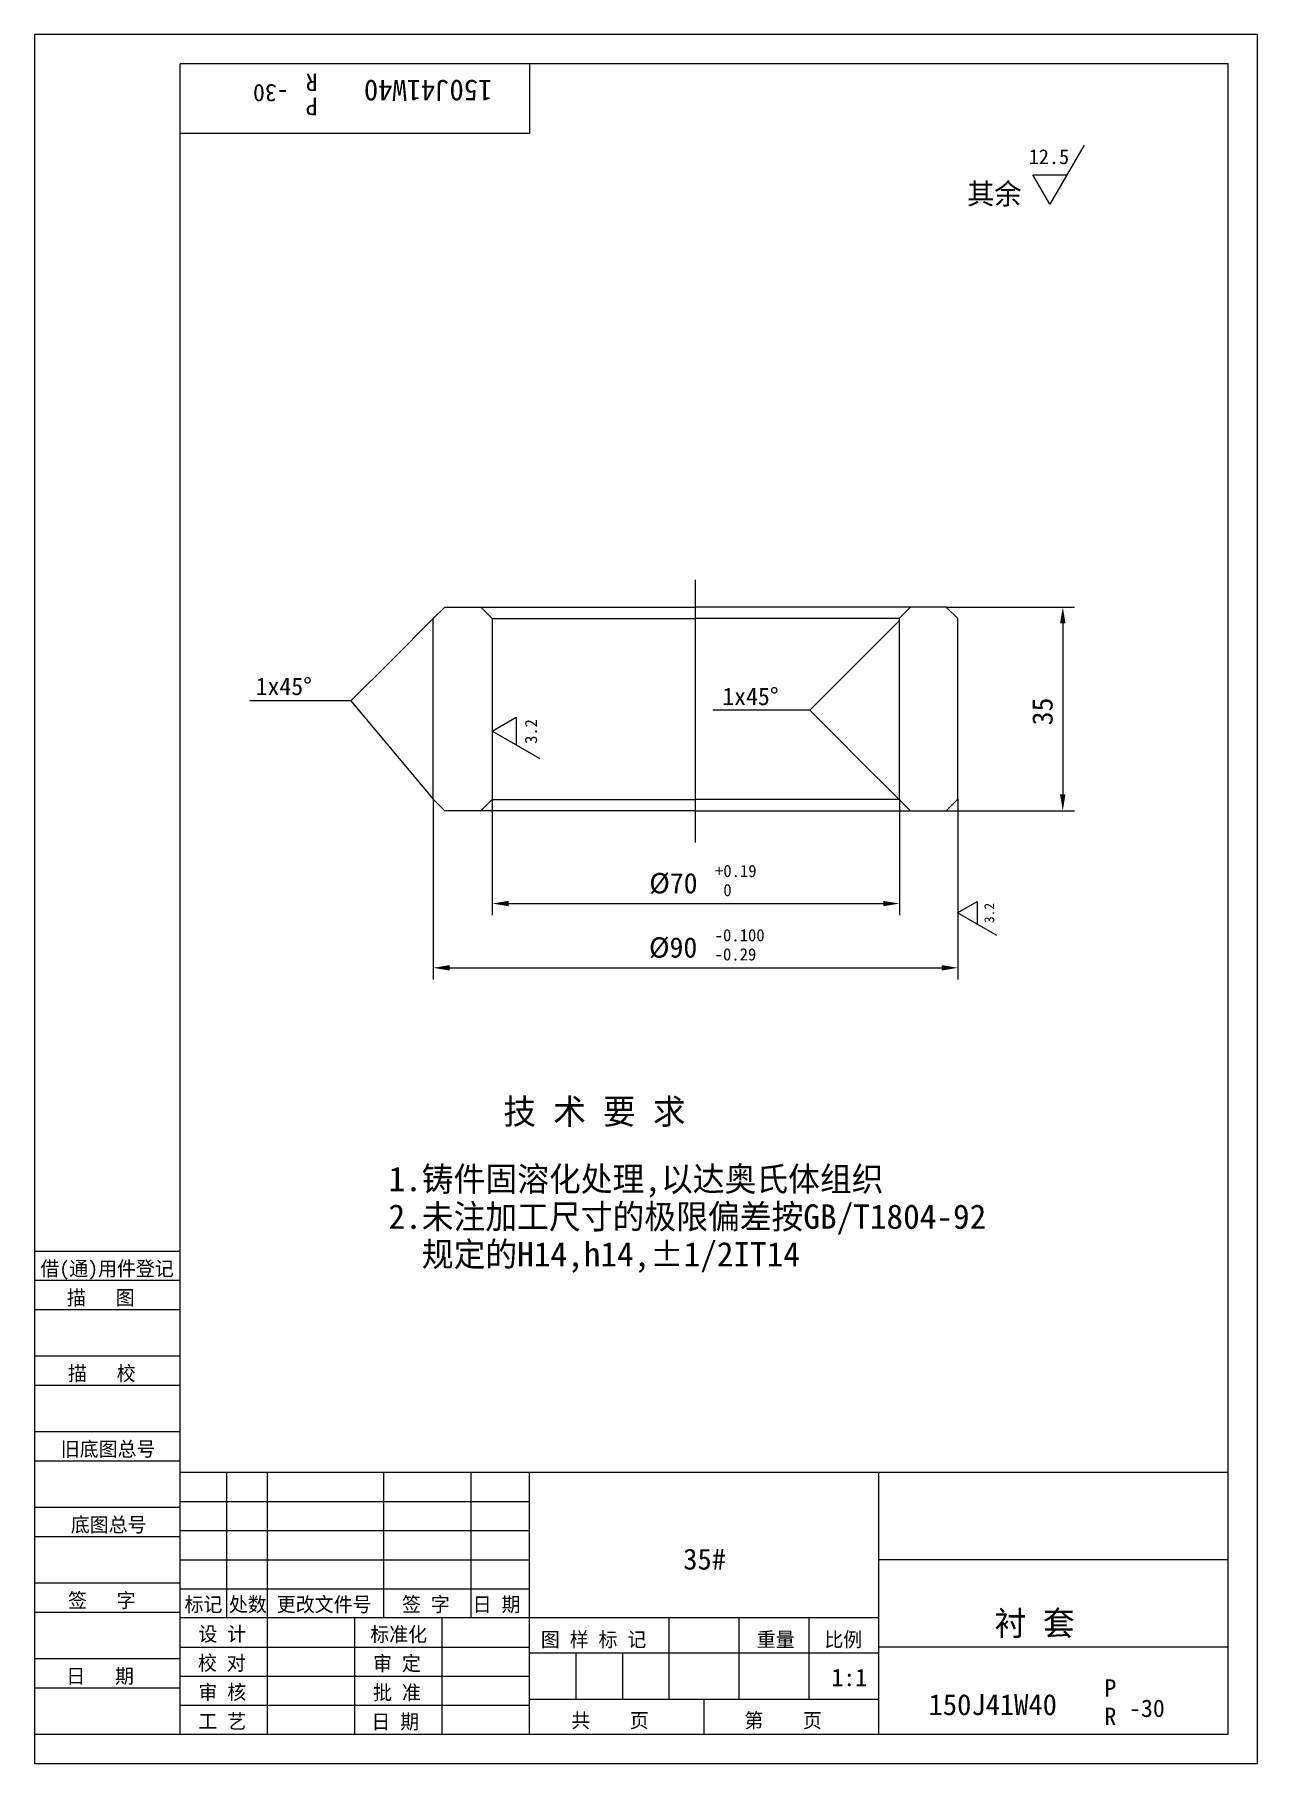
# Model space of a CAD drawing. Header units: metres. Extents: x 0 to 210, y 0 to 297.
import ezdxf

# ---------------------------------------------------------------- set-up
doc = ezdxf.new("R2010")
doc.units = ezdxf.units.M
for name, color, linetype in [('C', 6, 'Continuous'), ('D', 1, 'Continuous'), ('FL', 5, 'Continuous'), ('T', 7, 'Continuous'), ('TL', 4, 'Continuous')]:
    doc.layers.add(name, color=color, linetype=linetype)

# ---------------------------------------------------------------- blocks, each defined once
blk = doc.blocks.new('TUKUN4')
at = {"layer": 'FL'}
for p, q in [((0, 297), (0, 0)), ((210, 297), (0, 297)), ((210, 0), (210, 297)), ((0, 78), (25, 78)), ((0, 70), (25, 70)), ((0, 65), (25, 65)), ((0, 57), (25, 57)), ((0, 52), (25, 52)), ((33, 25), (33, 50)), ((40, 5), (40, 50)), ((60, 25), (60, 50)), ((75, 25), (75, 50)), ((25, 45), (85, 45)), ((0, 44), (25, 44)), ((0, 39), (25, 39)), ((25, 40), (85, 40)), ((25, 35), (85, 35)), ((0, 31), (25, 31)), ((25, 30), (85, 30)), ((0, 26), (25, 26)), ((70, 5), (70, 25)), ((0, 18), (25, 18)), ((25, 20), (85, 20)), ((25, 15), (85, 15)), ((0, 13), (25, 13)), ((25, 10), (85, 10)), ((0, 0), (210, 0))]:
    blk.add_line(p, q, dxfattribs=at)
at = {"layer": 'TL'}
for p, q in [((25, 5), (25, 292)), ((205, 292), (25, 292)), ((85, 292), (85, 280)), ((205, 5), (205, 292)), ((85, 280), (25, 280)), ((0, 88), (25, 88)), ((0, 83), (25, 83)), ((205, 50), (25, 50)), ((85, 5), (85, 50)), ((145, 5), (145, 50)), ((205, 35), (145, 35)), ((145, 25), (25, 25)), ((55, 5), (55, 25)), ((109, 11), (109, 25)), ((121, 11), (121, 25)), ((133, 11), (133, 25)), ((85, 19), (145, 19)), ((93, 11), (93, 19)), ((101, 11), (101, 19)), ((205, 20), (145, 20)), ((145, 11), (85, 11)), ((115, 5), (115, 11)), ((0, 5), (205, 5))]:
    blk.add_line(p, q, dxfattribs=at)
at = {"layer": 'T'}
for s, p in [('借(通)用件登记', (1, 83.76)), ('描   图', (5.56, 78.76)), ('描   校', (5.74, 65.76)), ('旧底图总号', (4.49, 52.76)), ('底图总号', (6.22, 39.76)), ('签   字', (5.74, 26.76)), ('标记', (25.75, 26.07)), ('处数', (33.38, 26.07)), ('更改文件号', (41.61, 26.07)), ('签 字', (63.1, 26.07)), ('日 期', (75.23, 26.07)), ('设 计', (28.14, 20.99)), ('标准化', (57.65, 20.93)), ('图 样 标 记', (86.95, 20.04)), ('重量', (124.03, 20.04)), ('比例', (135.64, 20.04)), ('校 对', (28.05, 15.99)), ('审 定', (58.13, 15.93)), ('日   期', (5.45, 13.76)), ('审 核', (28.14, 10.99)), ('批 准', (58.13, 10.93)), ('共    页', (92.18, 6.13)), ('第    页', (121.9, 6.13)), ('工 艺', (28.14, 5.99)), ('日 期', (57.84, 5.93))]:
    blk.add_text(s, height=2.5, dxfattribs=at).set_placement(p)

msp = doc.modelspace()

# ---------------------------------------------------------------- linework, layer by layer
at = {"layer": 'C'}
msp.add_line((113.47, 203.31), (113.47, 158.21), dxfattribs=at)
at = {"layer": 'D'}
for p, q in [((180.22, 277.98), (174.37, 267.84)), ((171.44, 272.91), (177.3, 272.91)), ((174.37, 267.84), (171.44, 272.91)), ((68.47, 196.66), (61.4, 189.59)), ((148.47, 196.27), (133.13, 180.93)), ((156.56, 198.66), (178.58, 198.66)), ((176.58, 195.86), (176.58, 166.46)), ((61.4, 189.59), (54.33, 182.52)), ((54.33, 182.52), (36.94, 182.52)), ((54.33, 182.52), (68.47, 165.66)), ((78.56, 177.34), (82.7, 179.73)), ((82.7, 179.73), (82.7, 174.95)), ((133.13, 180.93), (116.46, 180.93)), ((137.87, 176.19), (133.13, 180.93)), ((86.84, 172.56), (78.56, 177.34)), ((141.4, 172.66), (137.87, 176.19)), ((148.47, 165.59), (141.4, 172.66)), ((68.47, 165.66), (68.47, 134.68)), ((78.6, 165.69), (78.6, 145.72)), ((148.53, 165.69), (148.53, 145.72)), ((156.56, 163.66), (178.58, 163.66)), ((158.56, 165.66), (158.56, 134.68)), ((81.4, 147.72), (145.73, 147.72)), ((158.48, 146.14), (161.86, 148.09)), ((165.24, 142.24), (158.48, 146.14)), ((161.86, 148.09), (161.86, 144.19)), ((71.27, 136.68), (155.76, 136.68))]:
    msp.add_line(p, q, dxfattribs=at)
for points in [[(176.11, 195.86), (177.04, 195.86), (176.58, 198.66)], [(176.11, 166.46), (177.04, 166.46), (176.58, 163.66)], [(81.4, 148.18), (81.4, 147.25), (78.6, 147.72)], [(145.73, 148.18), (145.73, 147.25), (148.53, 147.72)], [(71.27, 137.14), (71.27, 136.21), (68.47, 136.68)], [(155.76, 137.14), (155.76, 136.21), (158.56, 136.68)]]:
    msp.add_solid(points, dxfattribs=at)
at = {"layer": 'TL'}
for p, q in [((68.47, 196.66), (70.47, 198.66)), ((68.47, 165.66), (68.47, 196.66)), ((70.47, 198.66), (76.56, 198.66)), ((76.56, 198.71), (78.56, 196.71)), ((76.61, 198.66), (113.47, 198.66)), ((78.56, 196.71), (113.51, 196.71)), ((78.56, 196.71), (78.56, 165.53)), ((148.47, 196.71), (113.51, 196.71)), ((150.42, 198.66), (113.56, 198.66)), ((150.47, 198.71), (148.47, 196.71)), ((148.47, 196.71), (148.47, 165.53)), ((156.56, 198.66), (150.47, 198.66)), ((158.56, 196.66), (156.56, 198.66)), ((158.56, 165.66), (158.56, 196.66)), ((70.47, 163.66), (68.47, 165.66)), ((76.47, 163.66), (70.47, 163.66)), ((78.47, 163.66), (76.47, 163.66)), ((76.56, 163.59), (78.56, 165.59)), ((113.47, 163.66), (78.47, 163.66)), ((78.56, 165.59), (113.51, 165.59)), ((148.47, 165.59), (113.51, 165.59)), ((113.56, 163.66), (148.56, 163.66)), ((150.47, 163.59), (148.47, 165.59)), ((148.56, 163.66), (150.56, 163.66)), ((150.56, 163.66), (156.56, 163.66)), ((156.56, 163.66), (158.56, 165.66))]:
    msp.add_line(p, q, dxfattribs=at)

# ---------------------------------------------------------------- block references
at = {"layer": 'D'}
msp.add_blockref('TUKUN4', (0, 0), dxfattribs=at)

# ---------------------------------------------------------------- texts
for s, height, rotation, p in [('-30', 3, 180, (43.63, 288.46)), ('R', 3, 180, (48.61, 290.29)), ('150J41W40', 3.6, 180, (78.6, 289.2)), ('P', 3, 180, (48.61, 286.14)), ('35', 3.5, 90, (174.83, 178.33)), ('3.2', 2.08, 90, (86.29, 175.16)), ('3.2', 1.7, 90, (164.79, 144.36))]:
    msp.add_text(s, height=height, rotation=rotation, dxfattribs=at).set_placement(p)
for s, height, p in [('12.5', 2.55, (170.73, 274.75)), ('其余', 3.6, (160.14, 267.84)), ('1x45%%d', 3, (37.96, 183.53)), ('1x45%%d', 3, (118.1, 181.81)), ('%%C70', 3.5, (105.56, 149.47)), ('+0.19', 2.1, (116.85, 152.27)), (' 0', 2.1, (116.85, 148.98)), ('-0.100', 2.1, (116.8, 141.23)), ('%%c90', 3.5, (105.51, 138.43)), ('-0.29', 2.1, (116.8, 137.94)), ('技 术 要 求', 4.32, (80.51, 109.83)), ('1.铸件固溶化处理,以达奥氏体组织', 4.2, (60.78, 98.3)), ('2.未注加工尺寸的极限偏差按GB/T1804-92', 4.2, (60.78, 91.84)), ('  规定的H14,h14,%%P1/2IT14', 4.2, (60.78, 85.37)), ('35#', 3.6, (111.39, 33.3)), ('衬 套', 4.2, (164.85, 21.99)), ('1:1', 3, (136.85, 13.27)), ('150J41W40', 3.6, (153.53, 8.3)), ('P', 3, (183.73, 11.45)), ('R', 3, (183.73, 6.59)), ('-30', 3, (187.97, 7.98))]:
    msp.add_text(s, height=height, dxfattribs=at).set_placement(p)

doc.saveas('drawing.dxf')
